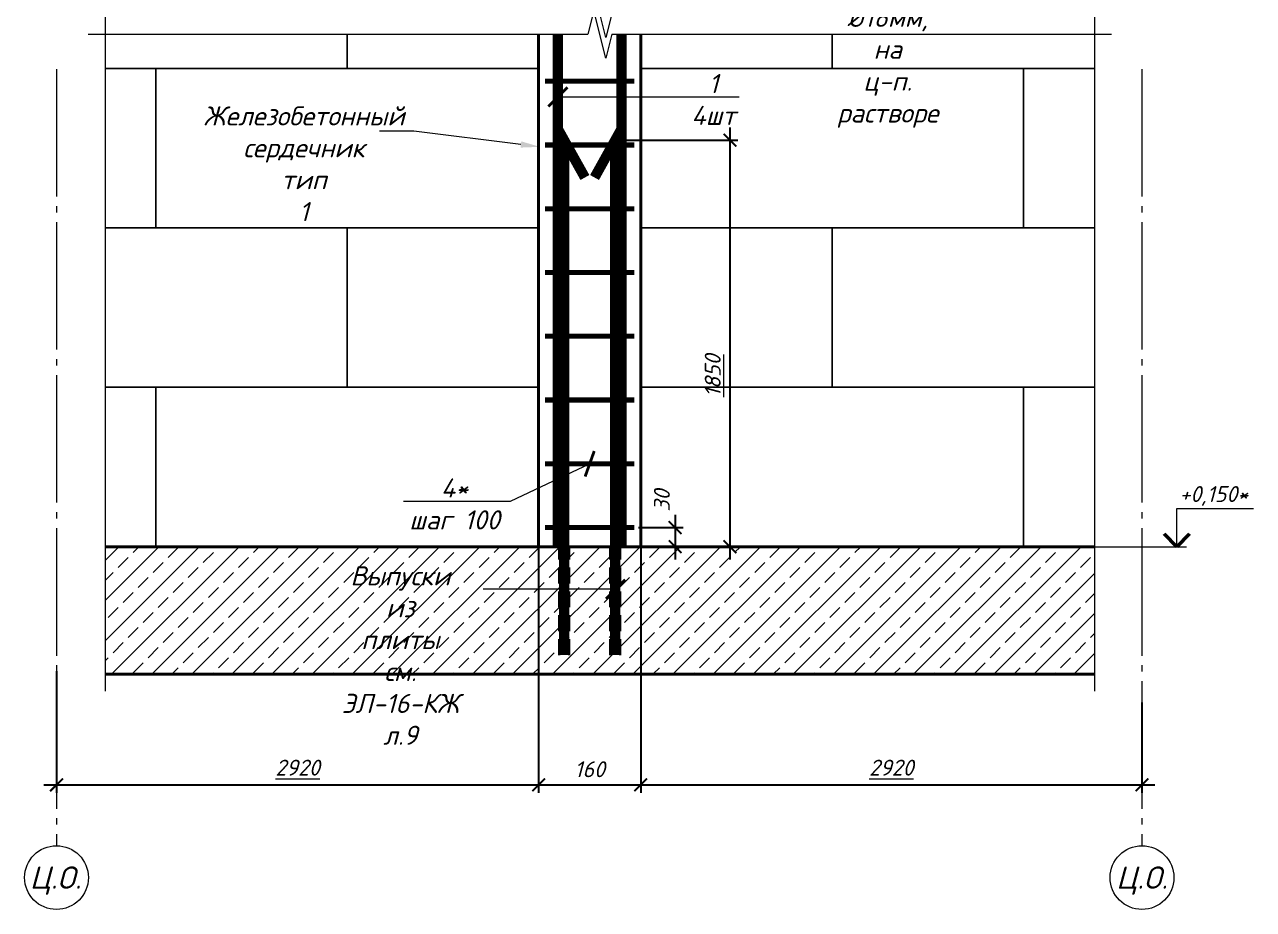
# Model space of a CAD drawing. Header units: millimetres. Extents: x -1807136 to 121189, y 23614 to 410608.
# Drawn here: x 20244 to 22171, y 32144 to 33532 of the extents above; entities that cross this region are included whole.
import ezdxf
from ezdxf import colors
from ezdxf.entities.mleader import LeaderData, LeaderLine
from ezdxf.enums import TextEntityAlignment as Align
from ezdxf.math import Vec2, Vec3

# ---------------------------------------------------------------- set-up
doc = ezdxf.new("R2010")
doc.units = ezdxf.units.MM
doc.header["$PDMODE"] = 3
doc.linetypes.add('DASHED2', pattern=[0.375, 0.25, -0.125])
doc.linetypes.add('GOST2.303 5', pattern=[24, 20, -1.5, 1, -1.5])
doc.layers.get('0').update_dxf_attribs({"lineweight": 5})
doc.layers.get('Defpoints').update_dxf_attribs({"lineweight": 0})
for name, color, linetype, lineweight in [('#Dimensions', 7, 'Continuous', 9), ('#Арматура', 152, 'Continuous', 30), ('#Бетон разрез', 22, 'Continuous', 40), ('#Выноски', 7, 'Continuous', 15), ('#Газобетон вид', 150, 'Continuous', 18), ('#Оси', 7, 'Continuous', 9), ('#разм', 7, 'Continuous', 9), ('A-okno', 7, 'Continuous', 0), ('k_ Размеры', 7, 'Continuous', 15)]:
    doc.layers.add(name, color=color, linetype=linetype, lineweight=lineweight)
doc.layers.add('#Hatch', color=7, linetype='Continuous', lineweight=5, true_color=0x525252)
doc.layers.add('#Арматура вид_2', color=7, linetype='Continuous', lineweight=35, true_color=0x616161)
doc.styles.add('GOST 2.304', font='isocpeui.ttf')
doc.styles.add('STEP PR', font='isocpeui.ttf')
doc.dimstyles.new('SPDS', dxfattribs={"dimscale": 10, "dimtxt": 2.5, "dimasz": 2, "dimexe": 1.25, "dimexo": 0.625, "dimtad": 1, "dimdec": 0, "dimrnd": 0.001, "dimtxsty": 'STEP PR', "dimblk": 'ARCHTICK', "dimcen": 2.5, "dimdle": 2, "dimclrd": 256, "dimclre": 256, "dimclrt": 7, "dimadec": 0, "dimazin": 2, "dimtfac": 0.75, "dimtdec": 0, "dimtmove": 1, "dimatfit": 3, "dimfxl": 1, "dimtolj": 1, "dimarcsym": 1})

# ---------------------------------------------------------------- blocks, each defined once
blk = doc.blocks.new('*U402')
at = {"color": 0, "linetype": 'ByBlock', "lineweight": -2}
for p, q in [((55.213, 0), (55.525, 1.25)), ((55.525, 1.25), (56.15, -1.25)), ((55.213, 0), (0, 0)), ((56.15, -1.25), (56.463, 0)), ((111.676, 0), (56.463, 0))]:
    blk.add_line(p, q, dxfattribs=at)
blk = doc.blocks.new('*U385')
at = {"color": 0, "linetype": 'ByBlock', "lineweight": -2}
for p, q in [((55.213, 0), (55.525, 1.25)), ((55.525, 1.25), (56.15, -1.25)), ((55.213, 0), (0, 0)), ((56.15, -1.25), (56.463, 0)), ((111.676, 0), (56.463, 0))]:
    blk.add_line(p, q, dxfattribs=at)
blk = doc.blocks.new('_ArchTick')
at = {"color": 0, "linetype": 'ByBlock', "const_width": 0.15}
blk.add_lwpolyline([(-0.5, -0.5), (0.5, 0.5)], dxfattribs=at)
blk = doc.blocks.new('*D324')
at = {"layer": '#Dimensions', "lineweight": -2, "transparency": 16777216}
for p, q in [((21050.1, 32746.5), (21050.1, 32326.9)), ((20294.2, 32517.9), (20294.2, 32326.9)), ((20274.2, 32339.4), (21070.1, 32339.4))]:
    blk.add_line(p, q, dxfattribs=at)
at = {"layer": 'Defpoints', "color": 0, "lineweight": 40, "transparency": 16777216}
for p in [(21050.1, 32752.8), (20294.2, 32524.1), (21050.1, 32339.4)]:
    blk.add_point(p, dxfattribs=at)
at = {"layer": '#Dimensions', "lineweight": -2, "transparency": 16777216, "xscale": 20, "yscale": 20, "zscale": 20, "rotation": 180}
blk.add_blockref('_ArchTick', (20294.2, 32339.4), dxfattribs=at)
at = {"layer": '#Dimensions', "lineweight": -2, "transparency": 16777216, "xscale": 20, "yscale": 20, "zscale": 20}
blk.add_blockref('_ArchTick', (21050.1, 32339.4), dxfattribs=at)
at = {"layer": '#Dimensions', "transparency": 16777216, "insert": (20672.2, 32366.4), "char_height": 25, "attachment_point": 5, "style": 'STEP PR'}
blk.add_mtext('\\A1;\\L2920', dxfattribs=at)
blk = doc.blocks.new('*D325')
at = {"layer": '#Dimensions', "lineweight": -2, "transparency": 16777216}
for p, q in [((21050.1, 32746.5), (21050.1, 32326.9)), ((21210.1, 32746.5), (21210.1, 32326.9)), ((21030.1, 32339.4), (21230.1, 32339.4))]:
    blk.add_line(p, q, dxfattribs=at)
at = {"layer": 'Defpoints', "color": 0, "lineweight": 40, "transparency": 16777216}
for p in [(21050.1, 32752.8), (21210.1, 32752.8), (21210.1, 32339.4)]:
    blk.add_point(p, dxfattribs=at)
at = {"layer": '#Dimensions', "lineweight": -2, "transparency": 16777216, "xscale": 20, "yscale": 20, "zscale": 20, "rotation": 180}
blk.add_blockref('_ArchTick', (21050.1, 32339.4), dxfattribs=at)
at = {"layer": '#Dimensions', "lineweight": -2, "transparency": 16777216, "xscale": 20, "yscale": 20, "zscale": 20}
blk.add_blockref('_ArchTick', (21210.1, 32339.4), dxfattribs=at)
at = {"layer": '#Dimensions', "transparency": 16777216, "insert": (21130.1, 32363.9), "char_height": 25, "attachment_point": 5, "style": 'STEP PR'}
blk.add_mtext('\\A1;160', dxfattribs=at)
blk = doc.blocks.new('*D326')
at = {"layer": '#Dimensions', "lineweight": -2, "transparency": 16777216}
for p, q in [((21210.1, 32746.5), (21210.1, 32326.9)), ((21995.9, 32468.8), (21995.9, 32326.9)), ((21190.1, 32339.4), (22015.9, 32339.4))]:
    blk.add_line(p, q, dxfattribs=at)
at = {"layer": 'Defpoints', "color": 0, "lineweight": 40, "transparency": 16777216}
for p in [(21210.1, 32752.8), (21995.9, 32475), (21995.9, 32339.4)]:
    blk.add_point(p, dxfattribs=at)
at = {"layer": '#Dimensions', "lineweight": -2, "transparency": 16777216, "xscale": 20, "yscale": 20, "zscale": 20, "rotation": 180}
blk.add_blockref('_ArchTick', (21210.1, 32339.4), dxfattribs=at)
at = {"layer": '#Dimensions', "lineweight": -2, "transparency": 16777216, "xscale": 20, "yscale": 20, "zscale": 20}
blk.add_blockref('_ArchTick', (21995.9, 32339.4), dxfattribs=at)
at = {"layer": '#Dimensions', "transparency": 16777216, "insert": (21603, 32366.4), "char_height": 25, "attachment_point": 5, "style": 'STEP PR'}
blk.add_mtext('\\A1;\\L2920', dxfattribs=at)
blk = doc.blocks.new('*U107')
at = {"color": 0, "linetype": 'ByBlock', "lineweight": -2}
for p, q in [((26.107, 0), (26.419, 1.25)), ((26.419, 1.25), (27.044, -1.25)), ((26.107, 0), (0, 0)), ((27.044, -1.25), (27.357, 0)), ((53.463, 0), (27.357, 0))]:
    blk.add_line(p, q, dxfattribs=at)
blk = doc.blocks.new('*D399')
at = {"layer": '#Dimensions', "lineweight": -2, "transparency": 16777216}
for p, q in [((21350, 33370.3), (21350, 32692.9)), ((21176.4, 33350.3), (21362.5, 33350.3)), ((21216.4, 32712.9), (21362.5, 32712.9))]:
    blk.add_line(p, q, dxfattribs=at)
at = {"layer": 'Defpoints', "color": 0, "lineweight": 40, "transparency": 16777216}
for p in [(21170.1, 33350.3), (21210.1, 32712.9), (21350, 32712.9)]:
    blk.add_point(p, dxfattribs=at)
at = {"layer": '#Dimensions', "lineweight": -2, "transparency": 16777216, "xscale": 20, "yscale": 20, "zscale": 20}
for p, rotation in [((21350, 33350.3), 90), ((21350, 32712.9), 270)]:
    blk.add_blockref('_ArchTick', p, dxfattribs=dict(at, rotation=rotation))
at = {"layer": '#Dimensions', "transparency": 16777216, "insert": (21323, 32981), "char_height": 25, "attachment_point": 5, "rotation": 90, "style": 'STEP PR'}
blk.add_mtext('\\A1;\\L1850', dxfattribs=at)
blk = doc.blocks.new('*D404')
at = {"layer": 'Defpoints', "color": 0, "transparency": 16777216}
for p in [(21200.1, 32742.9), (21200.1, 32712.9), (21264.1, 32712.9)]:
    blk.add_point(p, dxfattribs=at)
at = {"layer": 'k_ Размеры', "lineweight": -2, "transparency": 16777216}
for p, q in [((21264.1, 32762.9), (21264.1, 32692.9)), ((21206.4, 32742.9), (21276.6, 32742.9)), ((21206.4, 32712.9), (21276.6, 32712.9))]:
    blk.add_line(p, q, dxfattribs=at)
at = {"layer": 'k_ Размеры', "lineweight": -2, "transparency": 16777216, "xscale": 20, "yscale": 20, "zscale": 20}
for p, rotation in [((21264.1, 32742.9), 90), ((21264.1, 32712.9), 270)]:
    blk.add_blockref('_ArchTick', p, dxfattribs=dict(at, rotation=rotation))
at = {"layer": 'k_ Размеры', "color": 7, "transparency": 16777216, "insert": (21243.3, 32785.2), "char_height": 25, "attachment_point": 5, "rotation": 90, "style": 'STEP PR'}
blk.add_mtext('\\A1;30', dxfattribs=at)
blk = doc.blocks.new('*U96')
at = {"layer": '#разм', "ltscale": 100, "elevation": 0}
for points in [[(4577173, -920400), (4578375, -920400)], [(4577173, -921000), (4577173, -920400)], [(4575899, -921000), (4577323, -921000)]]:
    blk.add_lwpolyline(points, dxfattribs=at)
at = {"layer": 'A-okno', "color": 0, "lineweight": 50, "ltscale": 100, "elevation": 0}
for points in [[(4577173, -921000), (4576973, -920800)], [(4577173, -921000), (4577373, -920800)]]:
    blk.add_lwpolyline(points, dxfattribs=at)
at = {"layer": '#разм', "style": 'STEP PR'}
for tag, p in [('ОТМЕТКА', (4577216, -920299)), ('ПРИМЕЧАНИЕ', (4577314, -920711))]:
    blk.add_attdef(tag, p, '', height=250, dxfattribs=at)

msp = doc.modelspace()

# ---------------------------------------------------------------- hatches: boundary and pattern name
at = {"layer": '#Hatch'}
h = msp.add_hatch(dxfattribs=at)
h.set_pattern_fill('ANSI33', color=256, scale=7, style=0)
h.paths.add_polyline_path([(21921.7, 32712.9), (20370.3, 32712.9), (20370.3, 32512.9), (21921.7, 32512.9)])

# ---------------------------------------------------------------- linework, layer by layer
at = {"layer": '#Арматура'}
for points, const_width in [([(21080.1, 33516.5), (21080.1, 32712.9)], 16), ([(21180.1, 33516.5), (21180.1, 32712.9)], 16), ([(21200.1, 33442.9), (21060.1, 33442.9)], 8), ([(21200.1, 33342.9), (21060.1, 33342.9)], 8), ([(21200.1, 33342.9), (21060.1, 33342.9)], 8), ([(21200.1, 33242.9), (21060.1, 33242.9)], 8), ([(21200.1, 33242.9), (21060.1, 33242.9)], 8), ([(21200.1, 33142.9), (21060.1, 33142.9)], 8), ([(21200.1, 33142.9), (21060.1, 33142.9)], 8), ([(21200.1, 33042.9), (21060.1, 33042.9)], 8), ([(21200.1, 33042.9), (21060.1, 33042.9)], 8), ([(21200.1, 32942.9), (21060.1, 32942.9)], 8), ([(21200.1, 32942.9), (21060.1, 32942.9)], 8), ([(21200.1, 32842.9), (21060.1, 32842.9)], 8), ([(21200.1, 32842.9), (21060.1, 32842.9)], 8), ([(21200.1, 32742.9), (21060.1, 32742.9)], 8), ([(21200.1, 32742.9), (21060.1, 32742.9)], 8)]:
    msp.add_lwpolyline(points, dxfattribs=dict(at, const_width=const_width))
at = {"layer": '#Арматура', "linetype": 'DASHED2', "ltscale": 100}
for points in [[(21082.1, 32542.9), (21082.1, 32712.9)], [(21098.1, 32542.9), (21098.1, 32712.9)], [(21162.1, 32542.9), (21162.1, 32712.9)], [(21178.1, 32542.9), (21178.1, 32712.9)]]:
    msp.add_lwpolyline(points, dxfattribs=at)
at = {"layer": '#Арматура вид_2', "linetype": 'DASHED2', "ltscale": 100, "const_width": 16}
for points in [[(21090.1, 32542.9), (21090.1, 33350.3), (21122.6, 33291.9)], [(21170.1, 32542.9), (21170.1, 33350.3), (21137.7, 33291.9)]]:
    msp.add_lwpolyline(points, dxfattribs=at)
at = {"layer": '#Бетон разрез'}
for points in [[(21050.1, 33516.5), (21050.1, 32712.9)], [(21210.1, 33516.5), (21210.1, 32712.9)], [(20370.3, 32712.9), (21921.7, 32712.9)], [(21050.1, 32712.9), (21210.1, 32712.9)], [(20370.3, 32512.9), (21921.7, 32512.9)]]:
    msp.add_lwpolyline(points, dxfattribs=at)
at = {"layer": '#Газобетон вид'}
for points in [[(20370.3, 33462.9), (20750.1, 33462.9), (20750.1, 33516.5)], [(20750.1, 33516.5), (20750.1, 33462.9), (21050.1, 33462.9)], [(21510.1, 33516.5), (21510.1, 33462.9), (21210.1, 33462.9)], [(21921.7, 33462.9), (21510.1, 33462.9), (21510.1, 33516.5)], [(20370.3, 33212.9), (20450.1, 33212.9), (20450.1, 33462.9), (20370.3, 33462.9)], [(21921.7, 33212.9), (21810.1, 33212.9), (21810.1, 33462.9), (21921.7, 33462.9)], [(20370.3, 32962.9), (20750.1, 32962.9), (20750.1, 33212.9), (20370.3, 33212.9)], [(21050.1, 33212.9), (20750.1, 33212.9), (20750.1, 32962.9), (21050.1, 32962.9)], [(21210.1, 33212.9), (21510.1, 33212.9), (21510.1, 32962.9), (21210.1, 32962.9)], [(21921.7, 32962.9), (21510.1, 32962.9), (21510.1, 33212.9), (21921.7, 33212.9)], [(20370.3, 32712.9), (20450.1, 32712.9), (20450.1, 32962.9), (20370.3, 32962.9)], [(21911.2, 32712.9), (21810.1, 32712.9), (21810.1, 32962.9), (21921.7, 32962.9)], [(20370.3, 32712.9), (21921.7, 32712.9)]]:
    msp.add_lwpolyline(points, dxfattribs=at)
for points in [[(20450.1, 33212.9), (21050.1, 33212.9), (21050.1, 33462.9), (20450.1, 33462.9)], [(21810.1, 33212.9), (21210.1, 33212.9), (21210.1, 33462.9), (21810.1, 33462.9)], [(20450.1, 32712.9), (21050.1, 32712.9), (21050.1, 32962.9), (20450.1, 32962.9)], [(21810.1, 32712.9), (21210.1, 32712.9), (21210.1, 32962.9), (21810.1, 32962.9)]]:
    msp.add_lwpolyline(points, close=True, dxfattribs=at)
at = {"layer": '#Оси', "linetype": 'GOST2.303 5', "ltscale": 10}
for points in [[(20294.2, 33462), (20294.2, 32244), (20294.2, 32244)], [(21995.9, 33462), (21995.9, 32244)]]:
    msp.add_lwpolyline(points, dxfattribs=at)
at = {"layer": '#Оси', "linetype": 'Continuous', "ltscale": 100}
for centre in [(20294.2, 32194), (21995.9, 32194)]:
    msp.add_circle(centre, 50, dxfattribs=at)

# ---------------------------------------------------------------- block references
at = {"layer": '#Dimensions', "xscale": 0.1, "yscale": 0.1, "zscale": 0.1}
msp.add_blockref('*U96', (-435666.8, 124812.9, 0), dxfattribs=at).add_auto_attribs({'ОТМЕТКА': '+0,150*'})
at = {"xscale": -30, "yscale": -30, "zscale": -30, "rotation": 270}
for name, p in [('*U402', (20370.3, 32486.6)), ('*U385', (21921.7, 32486.6))]:
    msp.add_blockref(name, p, dxfattribs=at)
at = {"xscale": -30, "yscale": -30, "zscale": -30}
for p in [(21947.9, 33548.8), (21947.9, 33516.5)]:
    msp.add_blockref('*U107', p, dxfattribs=at)

# ---------------------------------------------------------------- texts
at = {"layer": '#Оси', "linetype": 'Continuous', "ltscale": 100, "style": 'GOST 2.304'}
for p in [(20292.8, 32194), (21995.9, 32194)]:
    msp.add_text('Ц.О.', height=35, dxfattribs=at).set_placement(p, align=Align.MIDDLE_CENTER)

# ---------------------------------------------------------------- dimensions: what is measured, and where the dimension line sits
at = {"layer": '#Dimensions'}
dim = msp.add_linear_dim(base=(21350, 32712.9), p1=(21170.1, 33350.3), p2=(21210.1, 32712.9), angle=90, text='%%U1850', dimstyle='SPDS', override={"dimgap": 1.2, "dimrnd": 5, "dimblk1": 'ArchTick', "dimblk2": 'ArchTick', "dimsah": 1, "dimclrt": 256}, dxfattribs=at)
dim.commit()
dim.dimension.update_dxf_attribs({"geometry": '*D399', "text_midpoint": (21350, 32981), "dimtype": 160})
for base, p1, p2, override, picture, middle in [((21050.1, 32339.4), (20294.2, 32524.1), (21050.1, 32752.8), {"dimgap": 1.2, "dimrnd": 5, "dimblk1": 'ArchTick', "dimblk2": 'ArchTick', "dimsah": 1, "dimclrt": 256}, '*D324', (20672.2, 32366.4)), ((21995.9, 32339.4), (21210.1, 32752.8), (21995.9, 32475), {"dimscale": 10, "dimgap": 1.2, "dimrnd": 5, "dimtxsty": 'STEP PR', "dimblk1": 'ArchTick', "dimblk2": 'ArchTick', "dimsah": 1, "dimclrt": 256}, '*D326', (21603, 32366.4))]:
    dim = msp.add_linear_dim(base=base, p1=p1, p2=p2, text='%%U2920', dimstyle='SPDS', override=override, dxfattribs=at)
    dim.commit()
    dim.dimension.update_dxf_attribs({"geometry": picture, "text_midpoint": middle})
dim = msp.add_linear_dim(base=(21210.1, 32339.4), p1=(21050.1, 32752.8), p2=(21210.1, 32752.8), dimstyle='SPDS', override={"dimscale": 10, "dimgap": 1.2, "dimrnd": 5, "dimtxsty": 'STEP PR', "dimblk1": 'ArchTick', "dimblk2": 'ArchTick', "dimsah": 1, "dimclrt": 256}, dxfattribs=at)
dim.commit()
dim.dimension.update_dxf_attribs({"geometry": '*D325', "text_midpoint": (21130.1, 32363.9)})
at = {"layer": 'k_ Размеры'}
dim = msp.add_linear_dim(base=(21264.1, 32712.9), p1=(21200.1, 32742.9), p2=(21200.1, 32712.9), angle=90, dimstyle='SPDS', dxfattribs=at)
dim.commit()
dim.dimension.update_dxf_attribs({"geometry": '*D404', "text_midpoint": (21262.1, 32785.2), "dimtype": 160})

# ---------------------------------------------------------------- leaders
at = {"layer": '#Dimensions'}
ml = msp.add_multileader_mtext('Standard', dxfattribs=at)
ml.set_content('\\A1;Железобетонный \\Pсердечник тип 1               ', color=256, style='STEP PR')
ml.set_leader_properties(color=256, linetype='ByLayer', lineweight=-1)
ml.build(insert=Vec2(0, 0))
ml.multileader.update_dxf_attribs({"text_left_attachment_type": 6, "text_right_attachment_type": 6, "dogleg_length": 0, "arrow_head_size": 30, "scale": 0.1})
ctx = ml.context
ctx.base_point, ctx.scale, ctx.char_height, ctx.arrow_head_size, ctx.landing_gap_size, ctx.plane_origin = Vec3(20509.6, 33364.5), 0.1, 30, 30, 12.5, Vec3(23137.5, 32000.2)
ctx.left_attachment, ctx.right_attachment, ctx.text_align_type = 6, 6, 1
notes = []
notes.append((ctx, [(1, (1, 1, 0), (20854.6, 33364.5), (-1, 0), 0, [(1, [(21052, 33340)], 0, [])])]))
ctx.mtext.insert, ctx.mtext.rotation, ctx.mtext.width, ctx.mtext.defined_height, ctx.mtext.alignment, ctx.mtext.flow_direction = Vec3(20682.1, 33403.5), 6.283185, 410.366, 77, 2, 5
at = {"layer": '#Выноски'}
ml = msp.add_multileader_mtext('Standard', dxfattribs=at)
ml.set_content('\\A1;поз. 1  4 шт\\P%%C16 A500\\Pустановить в просверленные отв. %%C18мм, на ц-п. растворе', color=256, style='STEP PR')
ml.set_leader_properties(color=256, linetype='ByLayer', lineweight=-1)
ml.set_arrow_properties(name='ARCHTICK')
ml.build(insert=Vec2(0, 0))
ml.multileader.update_dxf_attribs({"text_left_attachment_type": 6, "text_right_attachment_type": 6, "dogleg_length": 0, "arrow_head_size": 30, "scale": 0.1})
ctx = ml.context
ctx.base_point, ctx.scale, ctx.char_height, ctx.arrow_head_size, ctx.landing_gap_size, ctx.plane_origin = Vec3(21396.3, 34019.2), 0.1, 30, 30, 12.5, Vec3(22526.1, 32142.2)
ctx.left_attachment, ctx.right_attachment, ctx.text_align_type = 6, 6, 1
notes.append((ctx, [(0, (1, 1, 0), (21396.3, 34019.2), (1, 0), 0, [(1, [(21098.1, 34019.2), (21164.1, 34019.2)], 0, [])])]))
ctx.mtext.insert, ctx.mtext.rotation, ctx.mtext.width, ctx.mtext.alignment, ctx.mtext.flow_direction = Vec3(21597.3, 34058.2), 6.283185, 451.659, 2, 5
ml = msp.add_multileader_mtext('Standard', dxfattribs=at)
ml.set_content('\\A1;1\\P4шт', color=256, style='STEP PR')
ml.set_leader_properties(color=256, linetype='ByLayer', lineweight=-1)
ml.set_arrow_properties(name='ARCHTICK')
ml.build(insert=Vec2(0, 0))
ml.multileader.update_dxf_attribs({"text_left_attachment_type": 6, "text_right_attachment_type": 6, "dogleg_length": 0, "arrow_head_size": 30, "scale": 0.1})
ctx = ml.context
ctx.base_point, ctx.scale, ctx.char_height, ctx.arrow_head_size, ctx.landing_gap_size, ctx.plane_origin = Vec3(21273.3, 33418.3), 0.1, 30, 30, 12.5, Vec3(22377, 32402.3)
ctx.left_attachment, ctx.right_attachment, ctx.text_align_type = 6, 6, 1
notes.append((ctx, [(0, (1, 1, 0), (21273.3, 33418.3), (1, 0), 0, [(1, [(21080.1, 33418.3), (21180.1, 33418.3)], 0, [])])]))
ctx.mtext.insert, ctx.mtext.rotation, ctx.mtext.alignment, ctx.mtext.flow_direction = Vec3(21324.1, 33454.3), 6.283185, 2, 5
ml = msp.add_multileader_mtext('Standard', dxfattribs=at)
ml.set_content('\\A1;4*\\Pшаг 100', color=256, style='STEP PR')
ml.set_leader_properties(color=256, linetype='ByLayer', lineweight=-1)
ml.set_arrow_properties(name='ARCHTICK')
ml.build(insert=Vec2(0, 0))
ml.multileader.update_dxf_attribs({"text_left_attachment_type": 6, "text_right_attachment_type": 6, "dogleg_length": 0, "arrow_head_size": 30, "scale": 0.1})
ctx = ml.context
ctx.base_point, ctx.scale, ctx.char_height, ctx.arrow_head_size, ctx.landing_gap_size, ctx.plane_origin = Vec3(20830.9, 32784), 0.1, 30, 30, 12.5, Vec3(22484.8, 31768)
ctx.left_attachment, ctx.right_attachment, ctx.text_align_type = 6, 6, 1
notes.append((ctx, [(1, (1, 1, 0), (21005.6, 32784), (-1, 0), 0, [(0, [(21130.1, 32842.9)], 0, [])])]))
ctx.mtext.insert, ctx.mtext.rotation, ctx.mtext.alignment, ctx.mtext.flow_direction = Vec3(20918.2, 32820), 6.283185, 2, 5
ml = msp.add_multileader_mtext('Standard', dxfattribs=at)
ml.set_content('\\A1;Выпуски из плиты\\Pсм. ЭЛ-16-КЖ л.9', color=256, style='STEP PR')
ml.set_leader_properties(color=256, linetype='ByLayer', lineweight=-1)
ml.set_arrow_properties(name='ARCHTICK')
ml.build(insert=Vec2(0, 0))
ml.multileader.update_dxf_attribs({"text_left_attachment_type": 6, "text_right_attachment_type": 6, "dogleg_length": 0, "arrow_head_size": 30, "scale": 0.1})
ctx = ml.context
ctx.base_point, ctx.scale, ctx.char_height, ctx.arrow_head_size, ctx.landing_gap_size, ctx.plane_origin = Vec3(20645.2, 32646.2), 0.1, 30, 30, 12.5, Vec3(21948.2, 30769.2)
ctx.left_attachment, ctx.right_attachment, ctx.text_align_type = 6, 6, 1
notes.append((ctx, [(1, (1, 1, 0), (21021.3, 32646.2), (-1, 0), 0, [(0, [(21170.6, 32646.2), (21089, 32646.2)], 0, [])])]))
ctx.mtext.insert, ctx.mtext.rotation, ctx.mtext.width, ctx.mtext.alignment, ctx.mtext.flow_direction = Vec3(20833.3, 32682.2), 6.283185, 451.659, 2, 5
for ctx, leaders in notes:
    for number, flags, end, landing, length, lines in leaders:
        leader = LeaderData()
        leader.index, (leader.has_last_leader_line, leader.has_dogleg_vector, leader.attachment_direction) = number, flags
        leader.last_leader_point, leader.dogleg_vector, leader.dogleg_length = Vec3(end), Vec3(landing), length
        for number, points, colour, breaks in lines:
            line = LeaderLine()
            line.index, line.vertices, line.color, line.breaks = number, Vec3.list(points), colors.encode_raw_color(colour), breaks
            leader.lines.append(line)
        ctx.leaders.append(leader)

doc.saveas('drawing.dxf')
